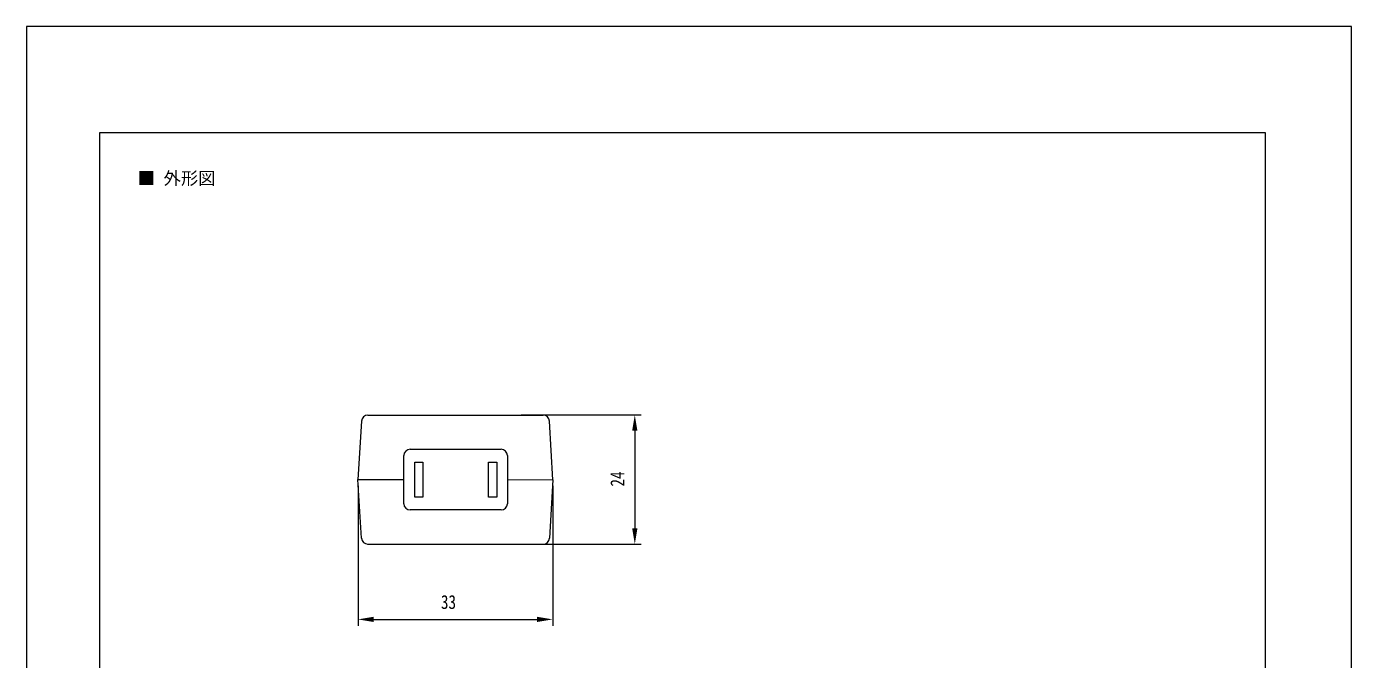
# Model space of a CAD drawing. Units: millimetres on the paper. Extents: x -105 to 105, y -148 to 148.
# Drawn here: x -105 to 105, y 48.1 to 148.5 of the extents above; entities that cross this region are included whole.
import ezdxf
from ezdxf.enums import TextEntityAlignment as Align

# ---------------------------------------------------------------- set-up
doc = ezdxf.new("R2010")
doc.units = ezdxf.units.MM
doc.layers.add('0-0_0', color=7, linetype='Continuous')
doc.layers.add('0-3_レイヤ__1_0', color=7, linetype='Continuous')
for name, color, linetype, lineweight in [('0-1_外形線', 7, 'Continuous', 18), ('0-2_枠', 7, 'Continuous', 18), ('0-4_AM_5', 3, 'Continuous', 18), ('0-5_レイヤ__1', 7, 'Continuous', 18)]:
    doc.layers.add(name, color=color, linetype=linetype, lineweight=lineweight)
doc.styles.add('ＭＳ ゴシック', font='')
doc.styles.get('ＭＳ ゴシック').set_extended_font_data('MS Gothic')

msp = doc.modelspace()

# ---------------------------------------------------------------- linework, layer by layer
at = {"layer": '0-0_0'}
for points in [[(-9.01, 84.376), (-8.177, 84.376), (-8.593, 86.876)], [(-8.593, 66.387), (-8.177, 68.887), (-9.01, 68.887)], [(-52.457, 54.452), (-49.957, 54.035), (-49.957, 54.868)], [(-24.104, 54.868), (-24.104, 54.035), (-21.604, 54.452)]]:
    msp.add_solid(points, dxfattribs=at)
at = {"layer": '0-1_外形線'}
msp.add_lwpolyline([(-93.397, 131.706), (91.343, 131.706), (91.343, -124.336), (-93.397, -124.336)], close=True, dxfattribs=at)
at = {"layer": '0-2_枠', "color": 4}
msp.add_lwpolyline([(-105, -148.5), (105, -148.5), (105, 148.5), (-105, 148.5)], close=True, dxfattribs=at)
at = {"layer": '0-4_AM_5'}
for p, q in [((-26.579, 86.876), (-7.593, 86.876)), ((-8.593, 84.376), (-8.593, 68.887)), ((-52.457, 75.618), (-52.457, 53.452)), ((-21.604, 75.616), (-21.604, 53.452)), ((-26.711, 66.387), (-7.593, 66.387)), ((-49.957, 54.452), (-24.104, 54.452))]:
    msp.add_line(p, q, dxfattribs=at)
at = {"layer": '0-5_レイヤ__1'}
for p, q in [((-50.926, 86.847), (-23.113, 86.847)), ((-51.895, 85.909), (-52.467, 76.621)), ((-21.6, 76.616), (-22.115, 85.903)), ((-45.198, 72.805), (-45.198, 80.443)), ((-44.198, 81.443), (-29.769, 81.443)), ((-28.769, 80.443), (-28.769, 72.805)), ((-52.467, 76.621), (-45.198, 76.62)), ((-51.898, 67.333), (-52.467, 76.621)), ((-52.467, 76.621), (-45.198, 76.62)), ((-28.769, 76.617), (-21.6, 76.616)), ((-28.769, 76.617), (-21.6, 76.616)), ((-21.6, 76.616), (-22.118, 67.33)), ((-29.769, 71.805), (-44.198, 71.805)), ((-50.929, 66.394), (-23.116, 66.386))]:
    msp.add_line(p, q, dxfattribs=at)
for points in [[(-42.179, 73.824), (-43.472, 73.824), (-43.472, 79.409), (-42.179, 79.409)], [(-30.478, 73.824), (-31.771, 73.824), (-31.771, 79.409), (-30.478, 79.409)]]:
    msp.add_lwpolyline(points, close=True, dxfattribs=at)
for centre, start, end in [((-50.897, 85.847), 90, 176.47262), ((-23.113, 85.847), 3.17677, 90), ((-44.198, 80.443), 90, 180), ((-29.769, 80.443), 0, 90), ((-44.198, 72.805), 180, 270), ((-29.769, 72.805), 270, 0), ((-50.899, 67.394), 183.51068, 269.98329), ((-23.116, 67.386), 269.98329, 356.80652)]:
    msp.add_arc(centre, 1, start, end, dxfattribs=at)

# ---------------------------------------------------------------- texts
at = {"layer": '0-3_レイヤ__1_0', "style": 'ＭＳ ゴシック'}
msp.add_text('■ 外形図', height=2.012, dxfattribs=at).set_placement((-87.391, 122.81), align=Align.BOTTOM_LEFT)
at = {"layer": '0-4_AM_5', "color": 7, "style": 'ＭＳ ゴシック', "width": 0.8}
msp.add_text('24', height=2.199, rotation=90, dxfattribs=at).set_placement((-9.593, 75.531), align=Align.BOTTOM_LEFT)
msp.add_text('33', height=2.199, dxfattribs=at).set_placement((-39.316, 55.452), align=Align.BOTTOM_LEFT)

doc.saveas('drawing.dxf')
